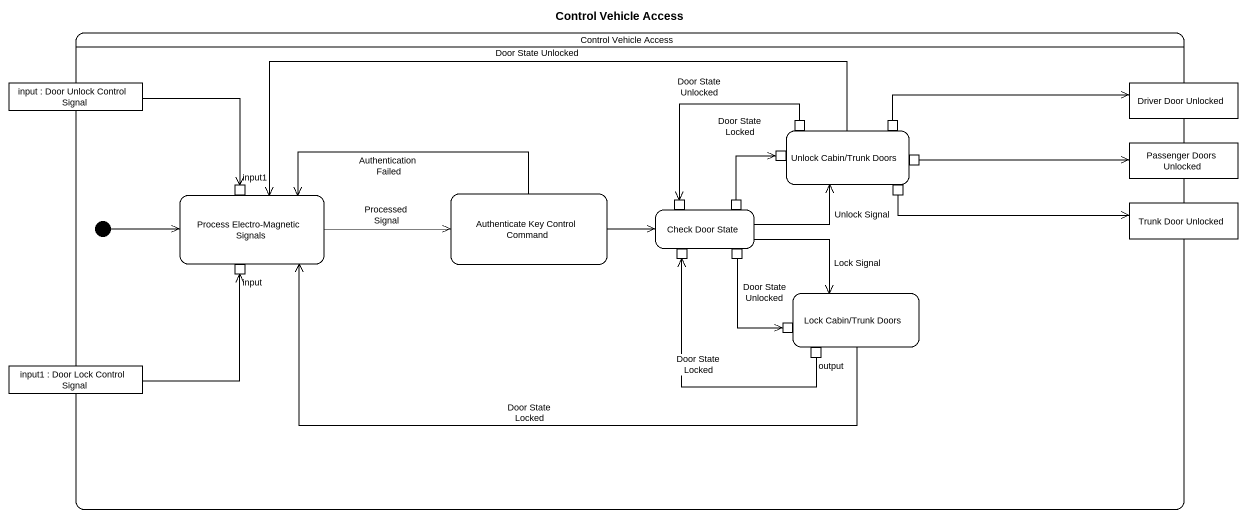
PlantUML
@startuml
title Control Vehicle Access
hide empty description
state "Control Vehicle Access" as Control_Vehicle_Access {
  state "input : Door Unlock Control Signal" as input <<object>>
  state "Driver Door Unlocked" as Driver_Door_Unlocked <<object>>
  state "Unlock Cabin/Trunk Doors" as Unlock_Cabin_Trunk_Doors {
    state pin1 <<outputPin>>
    state pin2 <<outputPin>>
    state pin3 <<inputPin>>
    state pin4 <<outputPin>>
    state pin7 <<outputPin>>
  }
  state "Passenger Doors Unlocked" as Passenger_Doors_Unlocked <<object>>
  state "Process Electro-Magnetic Signals" as Process_Electro_Magnetic {
    state input1 <<inputPin>>
    state "input" as input_2 <<inputPin>>
  }
  state "Authenticate Key Control Command" as Authenticate_Key_Control
  state "Check Door State" as Check_Door_State {
    state pin5 <<inputPin>>
    state pin6 <<outputPin>>
    state pin8 <<inputPin>>
    state pin9 <<outputPin>>
  }
  state "Trunk Door Unlocked" as Trunk_Door_Unlocked <<object>>
  state "Lock Cabin/Trunk Doors" as Lock_Cabin_Trunk_Doors {
    state pin10 <<inputPin>>
    state output <<outputPin>>
  }
  state "input1 : Door Lock Control Signal" as input1_2 <<object>>
  [*] -right-> Process_Electro_Magnetic
}
input -right-> input1
pin1 --> pin5 : Door State Unlocked
pin2 -right-> Driver_Door_Unlocked
Unlock_Cabin_Trunk_Doors -left-> Process_Electro_Magnetic : Door State Unlocked
pin4 -right-> Passenger_Doors_Unlocked
Process_Electro_Magnetic -right-> Authenticate_Key_Control : Processed Signal
Authenticate_Key_Control -left-> Process_Electro_Magnetic : Authentication Failed
Authenticate_Key_Control -right-> Check_Door_State
pin6 -up-> pin3 : Door State Locked
pin7 -right-> Trunk_Door_Unlocked
Check_Door_State -right-> Unlock_Cabin_Trunk_Doors : Unlock Signal
Check_Door_State --> Lock_Cabin_Trunk_Doors : Lock Signal
pin9 --> pin10 : Door State Unlocked
Lock_Cabin_Trunk_Doors -left-> Process_Electro_Magnetic : Door State Locked
output -up-> pin8 : Door State Locked
input1_2 -up-> input_2
@enduml
